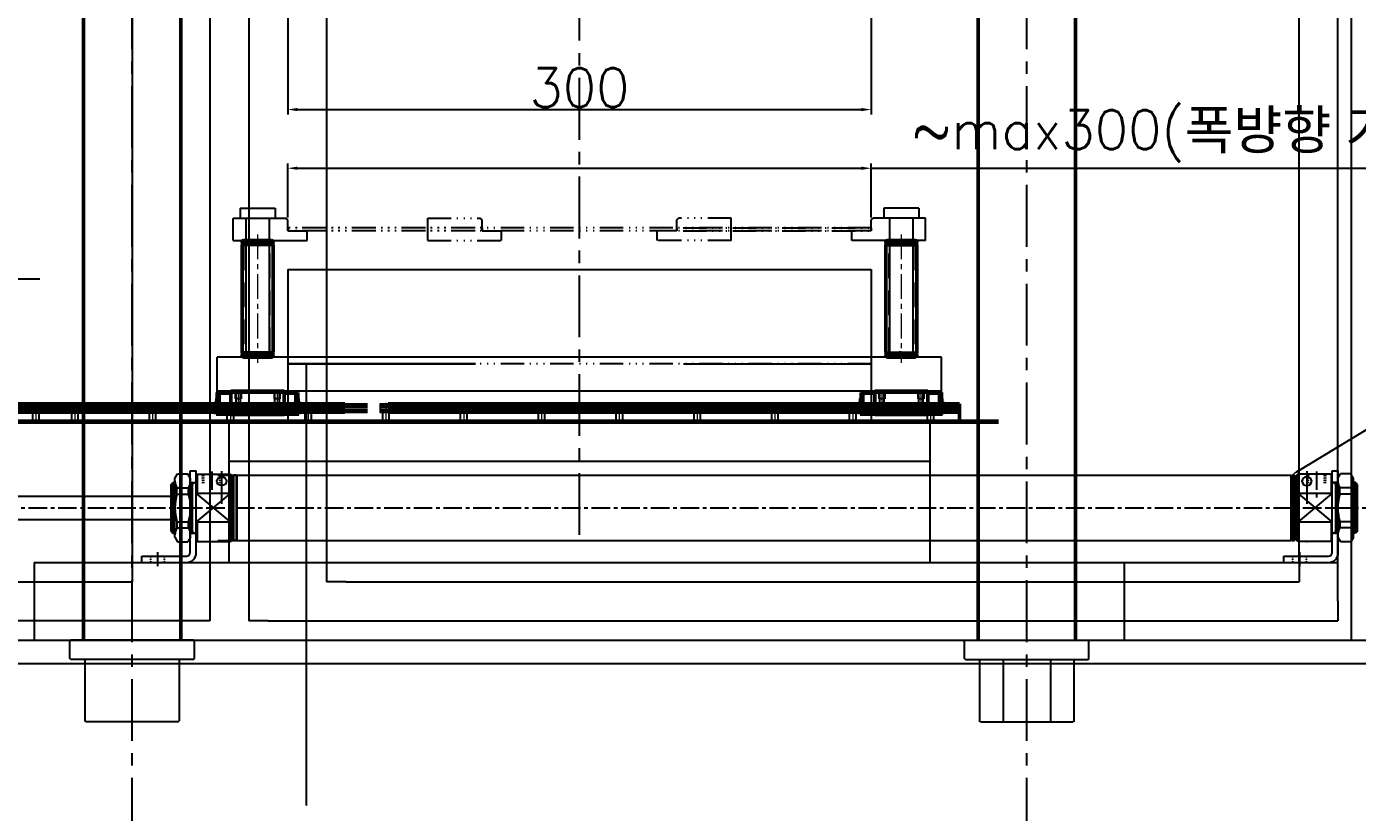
# Model space of a CAD drawing. Header units: millimetres. Extents: x 30636 to 38225, y -21023 to -5848.
# Drawn here: x 34709 to 35393, y -8887 to -8483 of the extents above; entities that cross this region are included whole.
import ezdxf
from ezdxf import colors
from ezdxf.entities.mleader import LeaderData, LeaderLine
from ezdxf.math import Vec2, Vec3

# ---------------------------------------------------------------- set-up
doc = ezdxf.new("R2010")
doc.units = ezdxf.units.MM
for name, pattern in [('ACAD_ISO14W100', [25.5, 12, -3, 0.5, -3, 0.5, -3, 0.5, -3]), ('CENTER', [50.8, 31.75, -6.35, 6.35, -6.35]), ('CENTERX2', [20.32, 12.7, -2.54, 2.54, -2.54]), ('DASHED', [19.05, 12.7, -6.35]), ('HIDDEN', [0.375, 0.25, -0.125])]:
    doc.linetypes.add(name, pattern=pattern)
for name, color, linetype in [('1', 1, 'CENTER'), ('2', 3, 'HIDDEN'), ('6', 1, 'Continuous')]:
    doc.layers.add(name, color=color, linetype=linetype)
for name, color, linetype, lineweight in [('AM_4', 3, 'Continuous', 25), ('attrib', 2, 'Continuous', 35), ('CENTER', 1, 'CENTERX2', 0), ('hidden', 3, 'DASHED', 25), ('thread', 3, 'Continuous', 25), ('vis', 1, 'Continuous', 50)]:
    doc.layers.add(name, color=color, linetype=linetype, lineweight=lineweight)
doc.styles.add('ADESK1', font='simplex.shx')
doc.styles.get("Standard").update_dxf_attribs({"font": 'arial.ttf', "oblique": 15, "height": 10})
doc.dimstyles.new('ISO-25', dxfattribs={"dimtxt": 10, "dimasz": 2.5, "dimexe": 1.25, "dimexo": 0.625, "dimtad": 1, "dimtxsty": 'Standard', "dimcen": 2.5, "dimclrd": 1, "dimclre": 1, "dimclrt": 1, "dimadec": 0, "dimazin": 0, "dimtfac": 1, "dimtmove": 0, "dimatfit": 3, "dimfxl": 1, "dimtfillclr": 1, "dimarcsym": 0})

# ---------------------------------------------------------------- blocks, each defined once
blk = doc.blocks.new('5_UTT16_60_LKC_0_in_UTT16_60_LKC_900')
at = {"layer": 'AM_4'}
for p, q in [((78.4, 79.86), (62.4, 79.86)), ((78.4, 24.94), (62.4, 24.94))]:
    blk.add_line(p, q, dxfattribs=at)
at = {"layer": 'CENTER'}
for p, q in [((63.25, 80.66), (63.25, 82.44)), ((70.4, 85.4), (70.4, 19.4)), ((77.55, 80.66), (77.55, 82.44)), ((62.36, 81.55), (64.14, 81.55)), ((70.8, 79.26), (70.43, 81.39)), ((76.66, 81.55), (78.44, 81.55)), ((62.36, 23.25), (64.14, 23.25)), ((63.25, 22.36), (63.25, 24.14)), ((70.8, 25.54), (70.43, 23.41)), ((76.66, 23.25), (78.44, 23.25)), ((77.55, 22.36), (77.55, 24.14))]:
    blk.add_line(p, q, dxfattribs=at)
at = {"layer": 'hidden'}
for p, q in [((77.4, 82.39), (67.89, 80.71)), ((67.89, 80.71), (63.25, 80.71)), ((77.55, 80.7), (63.25, 80.7)), ((64.1, 79.85), (64.1, 24.95)), ((76.7, 79.85), (64.1, 79.85)), ((68.02, 80.71), (67.96, 80.71)), ((68.08, 80.7), (68.02, 80.71)), ((76.7, 24.95), (76.7, 79.85)), ((77.61, 80.7), (77.65, 80.7)), ((63.16, 24.09), (77.64, 24.09)), ((77.55, 24.1), (63.25, 24.1)), ((76.7, 24.95), (64.1, 24.95)), ((77.64, 24.09), (77.65, 24.1))]:
    blk.add_line(p, q, dxfattribs=at)
for points in [[(67.91, 80.71), (67.91, 80.71), (67.95, 80.72), (68.04, 80.73), (68.23, 80.76), (68.57, 80.79), (68.9, 80.83), (69.53, 80.89), (70.16, 80.95), (70.72, 81.01), (71.29, 81.06), (71.85, 81.11), (72.41, 81.16), (72.91, 81.21), (73.39, 81.25), (73.87, 81.3), (74.31, 81.34), (74.72, 81.37), (75.1, 81.41), (75.45, 81.44), (75.76, 81.47), (75.98, 81.49), (76.17, 81.5), (76.33, 81.52), (76.47, 81.53), (76.57, 81.54), (76.63, 81.54), (76.67, 81.55), (76.68, 81.55), (76.69, 81.55), (76.7, 81.55), (76.7, 81.55)], [(77.61, 80.7), (77.6, 80.7), (77.54, 80.69), (77.43, 80.67), (77.35, 80.66), (77.27, 80.65), (77.16, 80.64), (77.05, 80.63), (76.92, 80.62), (76.77, 80.61), (76.63, 80.59), (76.47, 80.58), (76.29, 80.56), (76.11, 80.55), (75.92, 80.53), (75.71, 80.51), (75.49, 80.49), (75.26, 80.48), (74.8, 80.44), (74.31, 80.4), (74.05, 80.39), (73.78, 80.37), (73.51, 80.35), (73.22, 80.34), (72.66, 80.31), (72.37, 80.3), (72.08, 80.28), (71.78, 80.28), (71.48, 80.27), (71.17, 80.27), (70.86, 80.27), (70.56, 80.28), (70.27, 80.29), (69.98, 80.31), (69.68, 80.34), (69.47, 80.37), (69.26, 80.4), (69.06, 80.44), (68.86, 80.49), (68.71, 80.54), (68.56, 80.58), (68.43, 80.62), (68.3, 80.66), (68.12, 80.7), (68.08, 80.7)], [(77.64, 80.7), (77.64, 80.7), (77.63, 80.7), (77.61, 80.7)], [(67.91, 24.09), (67.91, 24.09), (67.95, 24.08), (68.04, 24.07), (68.23, 24.04), (68.57, 24.01), (68.9, 23.97), (69.53, 23.91), (70.16, 23.85), (70.72, 23.79), (71.29, 23.74), (71.85, 23.69), (72.41, 23.64), (72.91, 23.59), (73.39, 23.55), (73.87, 23.5), (74.31, 23.46), (74.72, 23.43), (75.1, 23.39), (75.45, 23.36), (75.76, 23.33), (75.98, 23.31), (76.17, 23.3), (76.33, 23.28), (76.47, 23.27), (76.57, 23.26), (76.63, 23.26), (76.67, 23.25), (76.68, 23.25), (76.69, 23.25), (76.7, 23.25), (76.7, 23.25)], [(77.64, 24.09), (77.64, 24.1), (77.63, 24.1), (77.61, 24.1)]]:
    blk.add_lwpolyline(points, dxfattribs=at)
for centre, start, end in [((63.25, 81.55), 270, 90), ((77.55, 81.55), 90, 270), ((63.25, 79.86), 90, 96.21765), ((63.25, 79.85), 0, 90), ((77.55, 79.85), 90, 180), ((63.25, 24.95), 270, 360), ((63.25, 23.25), 81.20259, 90), ((77.55, 24.95), 180, 270), ((77.55, 23.25), 90, 260), ((77.55, 23.25), 80, 83.78235)]:
    blk.add_arc(centre, 0.85, start, end, dxfattribs=at)
at = {"layer": 'vis'}
for p, q in [((77.55, 82.4), (63.25, 82.4)), ((62.4, 79.86), (62.4, 24.94)), ((63.16, 80.7), (77.64, 80.7)), ((77.65, 80.7), (77.7, 80.71)), ((78.4, 24.94), (78.4, 79.86)), ((67.96, 24.09), (63.25, 24.09)), ((63.25, 22.4), (77.55, 22.4)), ((67.91, 24.09), (77.4, 22.41)), ((77.7, 24.09), (77.61, 24.1))]:
    blk.add_line(p, q, dxfattribs=at)
blk.add_lwpolyline([(77.61, 24.1), (77.6, 24.1), (77.54, 24.11), (77.43, 24.13), (77.35, 24.14), (77.27, 24.15), (77.16, 24.16), (77.05, 24.17), (76.92, 24.18), (76.77, 24.19), (76.63, 24.21), (76.47, 24.22), (76.29, 24.24), (76.11, 24.25), (75.92, 24.27), (75.71, 24.29), (75.49, 24.31), (75.26, 24.32), (74.8, 24.36), (74.31, 24.4), (74.05, 24.41), (73.78, 24.43), (73.51, 24.45), (73.22, 24.46), (72.66, 24.49), (72.37, 24.5), (72.08, 24.52), (71.78, 24.52), (71.48, 24.53), (71.17, 24.53), (70.86, 24.53), (70.56, 24.52), (70.27, 24.51), (69.98, 24.49), (69.68, 24.46), (69.47, 24.43), (69.16, 24.38), (68.86, 24.31), (68.71, 24.26), (68.56, 24.22), (68.43, 24.18), (68.3, 24.14), (68.12, 24.1), (67.96, 24.09)], dxfattribs=at)
for centre, start, end in [((63.25, 81.55), 90, 263.78235), ((77.55, 81.55), 276.21765, 90), ((63.25, 79.86), 96.21765, 180), ((77.55, 79.86), 0, 83.78235), ((63.25, 24.94), 180, 270), ((63.25, 23.25), 96.21765, 81.20259), ((77.55, 23.25), 260, 80), ((77.55, 24.94), 276.65867, 360)]:
    blk.add_arc(centre, 0.85, start, end, dxfattribs=at)
at = {"layer": 'attrib'}
for tag, p, flags in [('TS', (83.44, 81.9), 8), ('CATALOG', (83.44, 82.9), 8), ('NB', (83.44, 85.4), 8), ('NN', (83.44, 84.9), 8), ('NT', (83.44, 84.4), 8), ('NBSYN', (83.44, 83.9), 8), ('LINA', (83.44, 83.4), 8), ('PN', (83.44, 82.4), 8), ('ALT', (83.44, 75.4), 8), ('SC', (83.44, 80.9), 8), ('STC', (83.44, 80.4), 8), ('SL', (83.44, 77.4), 8), ('COMPANY', (83.44, 74.9), 8), ('MAT', (83.44, 81.4), 8), ('D', (83.44, 79.9), 8), ('DTOL', (83.44, 79.4), 8), ('L', (83.44, 78.9), 8), ('LTOL', (83.44, 78.4), 8), ('DD', (83.44, 77.9), 8), ('F', (83.44, 76.9), 8), ('LO', (83.44, 76.4), 8), ('FA', (83.44, 75.9), 8), ('PSOL_0', (83.44, 74.4), 9), ('PSOL_1', (83.44, 73.9), 9), ('PSOL_2', (83.44, 73.4), 9), ('PSOL_3', (83.44, 72.9), 9), ('PSOL_4', (83.44, 72.4), 9), ('PSOL_5', (83.44, 71.9), 9), ('PSOL_6', (83.44, 71.4), 9), ('PSOL_7', (83.44, 70.9), 9)]:
    blk.add_attdef(tag, p, '', height=0.5, dxfattribs=dict(at, flags=flags))
blk = doc.blocks.new('7_SSEBZ16_b_0_in_SSEBZ16G_630_900')
at = {"layer": 'AM_4'}
for p, q in [((1334.3, 891.13), (1333.8, 891.13)), ((1334.3, 890.76), (1333.8, 890.76)), ((1334.3, 889.64), (1333.8, 889.64)), ((1375.7, 891.13), (1376.2, 891.13)), ((1375.7, 890.76), (1376.2, 890.76)), ((1375.7, 889.64), (1376.2, 889.64)), ((1334.3, 889.35), (1333.8, 889.35)), ((1334.3, 888.65), (1333.8, 888.65)), ((1334.3, 888.36), (1333.8, 888.36)), ((1334.3, 887.24), (1333.8, 887.24)), ((1375.7, 889.35), (1376.2, 889.35)), ((1375.7, 888.65), (1376.2, 888.65)), ((1375.7, 888.36), (1376.2, 888.36)), ((1375.7, 887.24), (1376.2, 887.24))]:
    blk.add_line(p, q, dxfattribs=at)
at = {"layer": 'CENTER'}
for p, q in [((1345, 898.39), (1345, 889.9)), ((1365, 898.39), (1365, 889.9)), ((1334.07, 892.8), (1334.73, 892.8)), ((1375.27, 892.8), (1375.93, 892.8))]:
    blk.add_line(p, q, dxfattribs=at)
at = {"layer": 'hidden'}
for p, q in [((1341.3, 897.55), (1368.7, 897.55)), ((1343.5, 898), (1343.77, 897.73)), ((1343.77, 897.73), (1343.77, 891)), ((1346.23, 897.73), (1343.77, 897.73)), ((1346.23, 897.73), (1346.5, 898)), ((1346.23, 891), (1346.23, 897.73)), ((1363.5, 898), (1363.77, 897.73)), ((1363.77, 897.73), (1363.77, 891)), ((1366.23, 897.73), (1363.77, 897.73)), ((1366.23, 897.73), (1366.5, 898)), ((1366.23, 891), (1366.23, 897.73)), ((1333.8, 891.5), (1341.25, 891.5)), ((1333.8, 891.2), (1341.25, 891.2)), ((1333.8, 890.72), (1341.25, 890.72)), ((1333.8, 890.4), (1341.25, 890.4)), ((1333.8, 889.6), (1341.25, 889.6)), ((1334.3, 892.73), (1334.1, 892.73)), ((1334.3, 891.3), (1334.3, 894.3)), ((1341.25, 891.55), (1341.3, 891.55)), ((1341.25, 891.55), (1341.25, 886.1)), ((1341.25, 891.25), (1341.3, 891.25)), ((1341.25, 890.67), (1341.3, 890.67)), ((1341.25, 890.38), (1341.3, 890.38)), ((1341.25, 889.55), (1341.3, 889.55)), ((1341.3, 891.5), (1368.7, 891.5)), ((1341.3, 891.2), (1368.7, 891.2)), ((1341.3, 890.72), (1368.7, 890.72)), ((1341.3, 890.4), (1368.7, 890.4)), ((1341.3, 889.6), (1368.7, 889.6)), ((1346.23, 891), (1343.77, 891)), ((1343.77, 891), (1345, 890.29)), ((1345, 890.29), (1346.23, 891)), ((1363.77, 891), (1365, 890.29)), ((1366.23, 891), (1363.77, 891)), ((1365, 890.29), (1366.23, 891)), ((1368.75, 891.55), (1368.7, 891.55)), ((1368.75, 891.25), (1368.7, 891.25)), ((1368.75, 890.67), (1368.7, 890.67)), ((1368.75, 890.38), (1368.7, 890.38)), ((1368.75, 889.55), (1368.7, 889.55)), ((1368.75, 891.55), (1368.75, 886.1)), ((1368.75, 891.5), (1376.2, 891.5)), ((1368.75, 891.2), (1376.2, 891.2)), ((1368.75, 890.72), (1376.2, 890.72)), ((1368.75, 890.4), (1376.2, 890.4)), ((1368.75, 889.6), (1376.2, 889.6)), ((1375.7, 894.3), (1375.7, 891.3)), ((1375.7, 892.73), (1375.9, 892.73)), ((1333.8, 888.4), (1341.25, 888.4)), ((1333.8, 887.6), (1341.25, 887.6)), ((1333.8, 887.28), (1341.25, 887.28)), ((1341.25, 888.45), (1341.3, 888.45)), ((1341.25, 887.62), (1341.3, 887.62)), ((1341.25, 887.33), (1341.3, 887.33)), ((1341.3, 888.4), (1368.7, 888.4)), ((1341.3, 887.6), (1368.7, 887.6)), ((1341.3, 887.28), (1368.7, 887.28)), ((1341.3, 886.1), (1368.7, 886.1)), ((1368.75, 888.45), (1368.7, 888.45)), ((1368.75, 887.62), (1368.7, 887.62)), ((1368.75, 887.33), (1368.7, 887.33)), ((1368.75, 888.4), (1376.2, 888.4)), ((1368.75, 887.6), (1376.2, 887.6)), ((1368.75, 887.28), (1376.2, 887.28))]:
    blk.add_line(p, q, dxfattribs=at)
at = {"layer": 'thread'}
for p, q in [((1343.5, 898), (1343.5, 894)), ((1346.5, 898), (1346.5, 894)), ((1363.5, 898), (1363.5, 894)), ((1366.5, 898), (1366.5, 894)), ((1346.5, 894), (1343.5, 894)), ((1366.5, 894), (1363.5, 894))]:
    blk.add_line(p, q, dxfattribs=at)
at = {"layer": 'vis'}
for p, q in [((1334.3, 897.4), (1334.3, 894.3)), ((1335.3, 897.4), (1334.3, 897.4)), ((1335.3, 896.9), (1334.3, 896.9)), ((1335.3, 886.1), (1335.3, 897.5)), ((1374.7, 897.5), (1335.3, 897.5)), ((1335.3, 897), (1341.3, 897)), ((1341.3, 898), (1368.7, 898)), ((1341.3, 886), (1341.3, 898)), ((1368.7, 886), (1368.7, 898)), ((1374.7, 897), (1368.7, 897)), ((1374.7, 897.5), (1374.7, 886.1)), ((1374.7, 897.4), (1375.7, 897.4)), ((1374.7, 896.9), (1375.7, 896.9)), ((1375.7, 894.3), (1375.7, 897.4)), ((1334.1, 892.73), (1333.8, 892.73)), ((1333.8, 886.1), (1333.8, 892.73)), ((1334.7, 894.3), (1334.1, 894.3)), ((1334.1, 894.3), (1334.1, 891.3)), ((1334.1, 891.3), (1334.7, 891.3)), ((1335.3, 894.6), (1334.3, 894.6)), ((1334.3, 891.3), (1334.3, 886.1)), ((1335.3, 891), (1334.3, 891)), ((1334.7, 891), (1334.7, 894.6)), ((1374.7, 894.6), (1375.7, 894.6)), ((1374.7, 891), (1375.7, 891)), ((1375.3, 891), (1375.3, 894.6)), ((1375.9, 894.3), (1375.3, 894.3)), ((1375.3, 891.3), (1375.9, 891.3)), ((1375.7, 886.1), (1375.7, 891.3)), ((1375.9, 894.3), (1375.9, 891.3)), ((1375.9, 892.73), (1376.2, 892.73)), ((1376.2, 886.1), (1376.2, 892.73)), ((1333.8, 886.1), (1341.3, 886.1)), ((1341.3, 886.6), (1334.3, 886.6)), ((1341.3, 886.5), (1368.7, 886.5)), ((1341.3, 886), (1368.7, 886)), ((1368.7, 886.6), (1375.7, 886.6)), ((1376.2, 886.1), (1368.7, 886.1))]:
    blk.add_line(p, q, dxfattribs=at)
at = {"layer": 'attrib'}
for tag, p, flags in [('CATALOG', (1381.2, 895.89), 8), ('NB', (1381.2, 898.39), 8), ('NN', (1381.2, 897.89), 8), ('NT', (1381.2, 897.39), 8), ('NBSYN', (1381.2, 896.89), 8), ('LINA', (1381.2, 896.39), 8), ('W', (1381.2, 893.39), 8), ('SLL', (1381.2, 891.39), 8), ('S', (1381.2, 890.89), 8), ('C', (1381.2, 891.89), 8), ('PN', (1381.2, 895.39), 8), ('H', (1381.2, 894.89), 8), ('MAT', (1381.2, 894.39), 8), ('MX', (1381.2, 893.89), 8), ('L1', (1381.2, 892.89), 8), ('B', (1381.2, 892.39), 8), ('LL', (1381.2, 890.39), 8), ('L2', (1381.2, 889.89), 8), ('K', (1381.2, 889.39), 8), ('W1', (1381.2, 888.39), 8), ('W2', (1381.2, 887.89), 8), ('VA1', (1381.2, 884.39), 8), ('WA1', (1381.2, 883.39), 8), ('WA2', (1381.2, 882.89), 8), ('CBB', (1381.2, 888.89), 8), ('CAA', (1381.2, 886.89), 8), ('G', (1381.2, 885.89), 8), ('CA1', (1381.2, 885.39), 8), ('CA2', (1381.2, 884.89), 8), ('H1', (1381.2, 887.39), 8), ('F', (1381.2, 886.39), 8), ('HA1', (1381.2, 883.89), 8), ('RA1', (1381.2, 882.39), 8), ('HA2', (1381.2, 881.89), 8), ('POIA1', (1381.2, 881.39), 8), ('BHA1', (1381.2, 880.89), 8), ('BHA2', (1381.2, 880.39), 8), ('BHA3', (1381.2, 879.89), 8), ('BHA5', (1381.2, 879.39), 8), ('BHA6', (1381.2, 878.89), 8), ('BHA7', (1381.2, 878.39), 8), ('BHA8', (1381.2, 877.89), 8), ('BVA1', (1381.2, 877.39), 8), ('BVA3', (1381.2, 876.89), 8), ('BVA4', (1381.2, 876.39), 8), ('BVA5', (1381.2, 875.89), 8), ('BVA6', (1381.2, 875.39), 8), ('BCA1', (1381.2, 874.89), 8), ('BCA2H', (1381.2, 874.39), 8), ('BCA2V', (1381.2, 873.89), 8), ('BRA1', (1381.2, 873.39), 8), ('BRA2', (1381.2, 872.89), 8), ('BDA1', (1381.2, 872.39), 8), ('BHB1', (1381.2, 871.89), 8), ('BHB2', (1381.2, 871.39), 8), ('BVB1', (1381.2, 870.89), 8), ('BVB2', (1381.2, 870.39), 8), ('BRB1', (1381.2, 869.89), 8), ('BRB2', (1381.2, 869.39), 8), ('BRB3', (1381.2, 868.89), 8), ('COMPANY', (1381.2, 865.39), 8), ('BHC1', (1381.2, 868.39), 8), ('BHC2', (1381.2, 867.89), 8), ('BHC3', (1381.2, 867.39), 8), ('BHC4', (1381.2, 866.89), 8), ('BHC5', (1381.2, 866.39), 8), ('MD', (1381.2, 865.89), 8), ('PSOL_0', (1381.2, 864.89), 9), ('PSOL_1', (1381.2, 864.39), 9), ('PSOL_2', (1381.2, 863.89), 9), ('PSOL_3', (1381.2, 863.39), 9), ('PSOL_4', (1381.2, 862.89), 9)]:
    blk.add_attdef(tag, p, '', height=0.5, dxfattribs=dict(at, flags=flags))
blk = doc.blocks.new('*D1141')
at = {"color": 1, "lineweight": -2, "transparency": 16777216}
for p, q in [((34843.25, -8475.73), (34843.25, -8527.72)), ((35143.25, -8475.73), (35143.25, -8527.72)), ((34848.25, -8525.22), (35138.25, -8525.22))]:
    blk.add_line(p, q, dxfattribs=at)
at = {"color": 1, "transparency": 16777216}
for points in [[(34848.25, -8524.39), (34848.25, -8526.06), (34843.25, -8525.22)], [(35138.25, -8524.39), (35138.25, -8526.06), (35143.25, -8525.22)]]:
    blk.add_solid(points, dxfattribs=at)
at = {"layer": 'Defpoints', "color": 0, "transparency": 16777216}
for p in [(34843.25, -8474.48), (35143.25, -8474.48), (35143.25, -8525.22)]:
    blk.add_point(p, dxfattribs=at)
at = {"color": 1, "transparency": 16777216, "insert": (34993.25, -8513.97), "char_height": 20, "attachment_point": 5, "style": 'ADESK1'}
blk.add_mtext('300', dxfattribs=at)
blk = doc.blocks.new('*D1142')
at = {"color": 1, "lineweight": -2, "transparency": 16777216}
for p, q in [((34843.25, -8580.73), (34843.25, -8552.88)), ((35143.25, -8580.73), (35143.25, -8552.88)), ((34848.25, -8555.38), (35138.25, -8555.38)), ((35143.25, -8555.38), (35461.65, -8555.38))]:
    blk.add_line(p, q, dxfattribs=at)
at = {"color": 1, "transparency": 16777216}
for points in [[(34848.25, -8554.55), (34848.25, -8556.22), (34843.25, -8555.38)], [(35138.25, -8554.55), (35138.25, -8556.22), (35143.25, -8555.38)]]:
    blk.add_solid(points, dxfattribs=at)
at = {"layer": 'Defpoints', "color": 0, "transparency": 16777216}
for p in [(35143.25, -8555.38), (34843.25, -8581.98), (35143.25, -8581.98)]:
    blk.add_point(p, dxfattribs=at)
at = {"color": 1, "transparency": 16777216, "insert": (35304.95, -8538.9), "char_height": 20, "attachment_point": 5, "style": 'ADESK1'}
blk.add_mtext('~max300({\\fGulim|b0|i0|c129|p50;폭뱡향 가변)}', dxfattribs=at)

msp = doc.modelspace()

# ---------------------------------------------------------------- linework, layer by layer
at = {"color": 1, "linetype": 'CENTER'}
for p, q in [((34993.24794, -8743.79799), (34993.24794, -7778.98138)), ((34993.24794, -8743.79799), (34993.24794, -7778.98138)), ((34763.24794, -9357.72667), (34763.24794, -8077.41833)), ((35223.24794, -9357.72667), (35223.24794, -8077.41833)), ((34993.24794, -8591.58127), (34993.24794, -8503.58125)), ((34715.73173, -8612.38139), (34272.8215, -8612.38139))]:
    msp.add_line(p, q, dxfattribs=at)
at = {"color": 4}
for p, q in [((34803.24794, -8213.98138), (34803.24794, -8787.98136)), ((34823.24794, -8213.98138), (34823.24794, -8787.98136)), ((35383.24794, -8777.98136), (35383.24794, -8329.88087)), ((34815.24794, -8580.98138), (34842.24794, -8580.98138)), ((34815.24794, -8592.48138), (34815.24794, -8580.98138)), ((34823.24794, -8580.98138), (34842.24794, -8580.98138)), ((34843.24794, -8581.98138), (34842.24794, -8580.98138)), ((34843.24794, -8581.98138), (34842.24794, -8580.98138)), ((34843.24794, -8587.48138), (34843.24794, -8581.98138)), ((35143.24794, -8581.98138), (35144.24794, -8580.98138)), ((35143.24794, -8587.48138), (35143.24794, -8581.98138)), ((35171.24794, -8580.98138), (35144.24794, -8580.98138)), ((35171.24794, -8592.48138), (35171.24794, -8580.98138)), ((34815.24794, -8592.48138), (34853.24794, -8592.48138)), ((34843.24794, -8587.48138), (34853.24794, -8587.48138)), ((34853.24794, -8592.48138), (34853.24794, -8587.48138)), ((35133.24794, -8592.48138), (35133.24794, -8587.48138)), ((35143.24794, -8587.48138), (35133.24794, -8587.48138)), ((35171.24794, -8592.48138), (35133.24794, -8592.48138)), ((35383.24794, -8777.98136), (35383.24794, -8787.98136)), ((34803.24794, -8787.98136), (34243.24794, -8787.98136)), ((34833.24794, -8787.98136), (34823.24794, -8787.98136)), ((34833.24794, -8787.98136), (35383.24794, -8787.98136)), ((34731.24794, -8798.48136), (34731.74794, -8797.98136)), ((34794.74794, -8797.98136), (34731.74794, -8797.98136)), ((34794.74794, -8797.98136), (34795.24794, -8798.48136)), ((35191.74794, -8797.98136), (35191.24794, -8798.48136)), ((35191.74794, -8797.98136), (35254.74794, -8797.98136)), ((35255.24794, -8798.48136), (35254.74794, -8797.98136)), ((34731.74794, -8807.98136), (34731.24794, -8807.48136)), ((34794.74794, -8807.98136), (34731.74794, -8807.98136)), ((34738.99923, -8807.98136), (34738.99923, -8839.48136)), ((34787.49665, -8807.98136), (34787.49665, -8839.48136)), ((34794.74794, -8807.98136), (34795.24794, -8807.48136)), ((35191.74794, -8807.98136), (35191.24794, -8807.48136)), ((35191.74794, -8807.98136), (35254.74794, -8807.98136)), ((35198.99923, -8807.98136), (35198.99923, -8839.98136)), ((35247.49665, -8807.98136), (35247.49665, -8839.98136)), ((35254.74794, -8807.98136), (35255.24794, -8807.48136)), ((34739.49923, -8839.98136), (34738.99923, -8839.48136)), ((34786.99665, -8839.98136), (34739.49923, -8839.98136)), ((34786.99665, -8839.98136), (34787.49665, -8839.48136)), ((35199.49923, -8839.98136), (35198.99923, -8839.48136)), ((35199.49923, -8839.98136), (35246.99665, -8839.98136)), ((35246.99665, -8839.98136), (35247.49665, -8839.48136))]:
    msp.add_line(p, q, dxfattribs=at)
at = {"color": 5}
for p, q in [((34763.24794, -8233.98138), (34763.24794, -8767.98136)), ((34863.24794, -8233.98138), (34863.24794, -8767.98136)), ((35390.24794, -8797.98136), (35390.24794, -8326.98138)), ((35363.24794, -8757.98136), (35363.24794, -8338.16515)), ((35363.24794, -8757.98136), (35363.24794, -8767.98136)), ((34263.24794, -8767.98136), (34753.24794, -8767.98136)), ((34753.24794, -8767.98136), (34763.24794, -8767.98136)), ((34873.24794, -8767.98136), (34863.24794, -8767.98136)), ((34873.24794, -8767.98136), (35363.24794, -8767.98136))]:
    msp.add_line(p, q, dxfattribs=at)
at = {"color": 3}
for p, q in [((34818.74794, -8575.98138), (34836.74794, -8575.98138)), ((34818.74794, -8575.98138), (34818.74794, -8580.98138)), ((34836.74794, -8575.98138), (34836.74794, -8580.98138)), ((35167.74794, -8575.98138), (35149.74794, -8575.98138)), ((35149.74794, -8575.98138), (35149.74794, -8580.98138)), ((35167.74794, -8575.98138), (35167.74794, -8580.98138)), ((34821.74794, -8580.98138), (34821.74794, -8652.48138)), ((34833.74794, -8580.98138), (34833.74794, -8652.48138)), ((35152.74794, -8580.98138), (35152.74794, -8652.48138)), ((35164.74794, -8580.98138), (35164.74794, -8652.48138)), ((34712.95126, -8757.98136), (34712.95126, -8797.98136)), ((34712.95126, -8757.98136), (35273.54462, -8757.98136)), ((35273.54462, -8797.98136), (35273.54462, -8757.98136)), ((34712.95126, -8797.98136), (35273.54462, -8797.98136))]:
    msp.add_line(p, q, dxfattribs=at)
at = {"color": 6}
for p, q in [((34843.24794, -8585.98138), (34843.24794, -8587.48138)), ((34843.24794, -8585.98138), (34843.24794, -8587.48138)), ((34843.24794, -8585.98138), (34843.24794, -8587.48138)), ((35143.24794, -8585.98138), (35143.24794, -8587.48138)), ((35143.24794, -8585.98138), (35143.24794, -8587.48138)), ((35143.24794, -8585.98138), (35143.24794, -8587.48138)), ((35143.24794, -8585.98138), (35143.24794, -8587.48138)), ((34843.24794, -8655.98138), (34939.74794, -8655.98138)), ((35046.74794, -8655.98138), (35143.24794, -8655.98138)), ((34783.24794, -8717.98136), (34784.24794, -8716.98136)), ((34784.24794, -8716.98136), (34785.28723, -8716.98136)), ((34785.28723, -8714.85161), (34786.65569, -8712.48136)), ((34785.28723, -8745.1111), (34785.28723, -8714.85161)), ((34786.65569, -8712.48136), (34791.91876, -8712.48136)), ((34793.28723, -8714.85161), (34791.91876, -8712.48136)), ((34793.04794, -8710.98136), (34796.24794, -8710.98136)), ((34793.04794, -8752.98136), (34793.04794, -8710.98136)), ((34793.28723, -8745.1111), (34793.28723, -8714.85161)), ((34793.28723, -8716.98136), (34796.24794, -8716.98136)), ((34796.24794, -8752.98136), (34796.24794, -8710.98136)), ((34796.24794, -8713.23136), (34796.74794, -8712.73136)), ((34796.24794, -8746.73136), (34796.24794, -8713.23136)), ((34796.74794, -8712.73136), (34813.74794, -8712.73136)), ((34796.74794, -8712.73136), (34796.74794, -8722.63289)), ((34807.25799, -8713.18136), (35359.23789, -8713.18136)), ((34813.74794, -8712.73136), (34813.74794, -8747.23136)), ((34813.74794, -8712.88136), (34814.24794, -8712.88136)), ((34814.24794, -8747.08136), (34814.24794, -8712.88136)), ((34814.24794, -8712.88136), (34814.43065, -8714.18136)), ((34814.43065, -8745.78136), (34814.43065, -8714.18136)), ((34814.43065, -8714.18136), (34814.63065, -8714.18136)), ((34814.63065, -8714.18136), (34815.63065, -8713.18136)), ((34814.63065, -8745.78136), (34814.63065, -8714.18136)), ((34815.63065, -8746.78136), (34815.63065, -8713.18136)), ((34816.75799, -8713.18136), (34815.63065, -8713.18136)), ((34816.75799, -8713.18136), (34816.75799, -8746.78136)), ((34817.25799, -8713.18136), (34816.75799, -8713.68136)), ((34817.25799, -8746.78136), (34817.25799, -8713.18136)), ((35359.23789, -8746.78136), (35359.23789, -8713.18136)), ((35359.23789, -8713.18136), (35359.73789, -8713.68136)), ((35359.73789, -8713.18136), (35359.73789, -8746.78136)), ((35359.73789, -8713.18136), (35360.86524, -8713.18136)), ((35360.86524, -8746.78136), (35360.86524, -8713.18136)), ((35361.86524, -8714.18136), (35360.86524, -8713.18136)), ((35361.86524, -8745.78136), (35361.86524, -8714.18136)), ((35362.06524, -8714.18136), (35361.86524, -8714.18136)), ((35362.24794, -8712.88136), (35362.06524, -8714.18136)), ((35362.06524, -8745.78136), (35362.06524, -8714.18136)), ((35362.24794, -8747.08136), (35362.24794, -8712.88136)), ((35362.74794, -8712.88136), (35362.24794, -8712.88136)), ((35362.74794, -8712.73136), (35362.74794, -8747.23136)), ((35379.74794, -8712.73136), (35362.74794, -8712.73136)), ((35379.74794, -8712.73136), (35380.24794, -8713.23136)), ((35379.74794, -8712.73136), (35379.74794, -8722.63289)), ((35380.24794, -8710.98136), (35383.44794, -8710.98136)), ((35380.24794, -8752.98136), (35380.24794, -8710.98136)), ((35380.24794, -8746.73136), (35380.24794, -8713.23136)), ((35383.20866, -8716.98136), (35380.24794, -8716.98136)), ((35383.20866, -8714.85161), (35384.57712, -8712.48136)), ((35383.20866, -8745.1111), (35383.20866, -8714.85161)), ((35383.44794, -8752.98136), (35383.44794, -8710.98136)), ((35389.84019, -8712.48136), (35384.57712, -8712.48136)), ((35391.20866, -8714.85161), (35389.84019, -8712.48136)), ((35391.20866, -8745.1111), (35391.20866, -8714.85161)), ((35392.24794, -8716.98136), (35391.20866, -8716.98136)), ((35393.24794, -8717.98136), (35392.24794, -8716.98136)), ((34294.97999, -8723.98136), (34783.24794, -8723.98136)), ((34783.24794, -8741.98136), (34783.24794, -8717.98136)), ((34786.28723, -8722.89263), (34786.28723, -8719.66931)), ((34786.28723, -8719.66931), (34792.28723, -8719.66931)), ((34786.28723, -8722.89263), (34792.28723, -8722.89263)), ((34792.28723, -8722.89263), (34792.28723, -8719.66931)), ((34792.28723, -8722.89263), (34792.28723, -8719.66931)), ((34813.74794, -8722.63289), (34796.24794, -8722.63289)), ((35380.24794, -8722.63289), (35362.74794, -8722.63289)), ((35384.20866, -8722.89263), (35384.20866, -8719.66931)), ((35384.20866, -8722.89263), (35384.20866, -8719.66931)), ((35390.20866, -8719.66931), (35384.20866, -8719.66931)), ((35390.20866, -8722.89263), (35384.20866, -8722.89263)), ((35390.20866, -8722.89263), (35390.20866, -8719.66931)), ((35393.24794, -8741.98136), (35393.24794, -8717.98136)), ((34294.97999, -8735.98136), (34783.24794, -8735.98136)), ((34786.28723, -8737.07008), (34786.28723, -8740.2934)), ((34786.28723, -8737.07008), (34792.28723, -8737.07008)), ((34792.28723, -8737.07008), (34792.28723, -8740.2934)), ((34792.28723, -8740.2934), (34792.28723, -8737.07008)), ((34813.74794, -8737.32983), (34796.24794, -8737.32983)), ((34796.74794, -8737.32983), (34796.74794, -8747.23136)), ((35380.24794, -8737.32983), (35362.74794, -8737.32983)), ((35379.74794, -8737.32983), (35379.74794, -8747.23136)), ((35384.20866, -8737.07008), (35384.20866, -8740.2934)), ((35384.20866, -8740.2934), (35384.20866, -8737.07008)), ((35390.20866, -8737.07008), (35384.20866, -8737.07008)), ((35390.20866, -8737.07008), (35390.20866, -8740.2934)), ((34783.24794, -8741.98136), (34784.24794, -8742.98136)), ((34784.24794, -8742.98136), (34785.28723, -8742.98136)), ((34786.28723, -8740.2934), (34792.28723, -8740.2934)), ((34793.28723, -8742.98136), (34796.24794, -8742.98136)), ((35383.20866, -8742.98136), (35380.24794, -8742.98136)), ((35390.20866, -8740.2934), (35384.20866, -8740.2934)), ((35392.24794, -8742.98136), (35391.20866, -8742.98136)), ((35393.24794, -8741.98136), (35392.24794, -8742.98136)), ((34785.28723, -8745.1111), (34786.65569, -8747.48136)), ((34786.65569, -8747.48136), (34791.91876, -8747.48136)), ((34793.28723, -8745.1111), (34791.91876, -8747.48136)), ((34796.24794, -8746.73136), (34796.74794, -8747.23136)), ((34796.74794, -8747.23136), (34813.74794, -8747.23136)), ((34807.25799, -8746.78136), (35359.23789, -8746.78136)), ((34813.74794, -8747.08136), (34814.24794, -8747.08136)), ((34814.24794, -8747.08136), (34814.43065, -8745.78136)), ((34814.43065, -8745.78136), (34814.63065, -8745.78136)), ((34814.63065, -8745.78136), (34815.63065, -8746.78136)), ((34816.75799, -8746.78136), (34815.63065, -8746.78136)), ((34817.25799, -8746.78136), (34816.75799, -8746.28136)), ((35359.23789, -8746.78136), (35359.73789, -8746.28136)), ((35359.73789, -8746.78136), (35360.86524, -8746.78136)), ((35361.86524, -8745.78136), (35360.86524, -8746.78136)), ((35362.06524, -8745.78136), (35361.86524, -8745.78136)), ((35362.24794, -8747.08136), (35362.06524, -8745.78136)), ((35362.74794, -8747.08136), (35362.24794, -8747.08136)), ((35379.74794, -8747.23136), (35362.74794, -8747.23136)), ((35380.24794, -8746.73136), (35379.74794, -8747.23136)), ((35383.20866, -8745.1111), (35384.57712, -8747.48136)), ((35389.84019, -8747.48136), (35384.57712, -8747.48136)), ((35391.20866, -8745.1111), (35389.84019, -8747.48136)), ((34768.24794, -8757.98136), (34768.24794, -8754.78136)), ((34768.24794, -8754.78136), (34791.24794, -8754.78136)), ((34768.24794, -8757.98136), (34791.24794, -8757.98136)), ((35355.44794, -8757.98136), (35355.44794, -8754.78136)), ((35355.44794, -8754.78136), (35378.44794, -8754.78136)), ((35355.44794, -8757.98136), (35378.44794, -8757.98136))]:
    msp.add_line(p, q, dxfattribs=at)
at = {"color": 6, "linetype": 'ACAD_ISO14W100'}
for p, q in [((34939.5502, -8585.98138), (34843.24794, -8585.98138)), ((34843.24794, -8585.98138), (34843.24794, -8587.48138)), ((35143.24794, -8585.98138), (34843.24794, -8585.98138)), ((34843.24794, -8585.98138), (34843.24794, -8587.48138)), ((34843.24794, -8585.98138), (34843.24794, -8587.48138)), ((35046.5502, -8585.98138), (35143.24794, -8585.98138)), ((35143.24794, -8585.98138), (35143.24794, -8587.48138)), ((35143.24794, -8585.98138), (35143.24794, -8587.48138)), ((35143.24794, -8585.98138), (35143.24794, -8587.48138)), ((35143.24794, -8585.98138), (35143.24794, -8587.48138)), ((34939.5502, -8587.48138), (34843.24794, -8587.48138)), ((35143.24794, -8587.48138), (34843.24794, -8587.48138)), ((35046.5502, -8587.48138), (35143.24794, -8587.48138))]:
    msp.add_line(p, q, dxfattribs=at)
at = {"color": 4, "linetype": 'ACAD_ISO14W100'}
for p, q in [((34915.24794, -8580.98138), (34942.24794, -8580.98138)), ((34915.24794, -8592.48138), (34915.24794, -8580.98138)), ((34943.24794, -8581.98138), (34942.24794, -8580.98138)), ((34943.24794, -8587.48138), (34943.24794, -8581.98138)), ((34943.24794, -8585.98138), (34943.24794, -8587.48138)), ((34943.24794, -8585.98138), (34943.24794, -8587.48138)), ((34943.24794, -8585.98138), (34943.24794, -8587.48138)), ((34943.24794, -8585.98138), (34943.24794, -8587.48138)), ((34943.24794, -8585.98138), (34943.24794, -8587.48138)), ((34943.24794, -8585.98138), (34943.24794, -8587.48138)), ((34943.24794, -8585.98138), (34943.24794, -8587.48138)), ((34943.24794, -8585.98138), (34943.24794, -8587.48138)), ((35043.24794, -8581.98138), (35044.24794, -8580.98138)), ((35043.24794, -8587.48138), (35043.24794, -8581.98138)), ((35043.24794, -8585.98138), (35043.24794, -8587.48138)), ((35043.24794, -8585.98138), (35043.24794, -8587.48138)), ((35043.24794, -8585.98138), (35043.24794, -8587.48138)), ((35043.24794, -8585.98138), (35043.24794, -8587.48138)), ((35043.24794, -8585.98138), (35043.24794, -8587.48138)), ((35043.24794, -8585.98138), (35043.24794, -8587.48138)), ((35043.24794, -8585.98138), (35043.24794, -8587.48138)), ((35043.24794, -8585.98138), (35043.24794, -8587.48138)), ((35071.24794, -8580.98138), (35044.24794, -8580.98138)), ((35071.24794, -8592.48138), (35071.24794, -8580.98138)), ((34915.24794, -8592.48138), (34953.24794, -8592.48138)), ((34943.24794, -8587.48138), (34953.24794, -8587.48138)), ((34953.24794, -8592.48138), (34953.24794, -8587.48138)), ((35033.24794, -8592.48138), (35033.24794, -8587.48138)), ((35043.24794, -8587.48138), (35033.24794, -8587.48138)), ((35071.24794, -8592.48138), (35033.24794, -8592.48138))]:
    msp.add_line(p, q, dxfattribs=at)
at = {"color": 2}
for p, q in [((34843.24794, -8607.48138), (35143.24794, -8607.48138)), ((34843.24794, -8607.48138), (34843.24794, -8685.98138)), ((35143.24794, -8607.48138), (35143.24794, -8685.98138)), ((34939.74794, -8655.98138), (34843.24794, -8655.98138)), ((35046.74794, -8655.98138), (35143.24794, -8655.98138)), ((34813.0502, -8685.98138), (34813.0502, -8705.98138)), ((34813.0502, -8685.98138), (35173.44569, -8685.98138)), ((34943.24794, -8685.98138), (34843.24794, -8685.98138)), ((35043.24794, -8685.98138), (35143.24794, -8685.98138)), ((35173.44569, -8685.98138), (35173.44569, -8705.98138)), ((34813.0502, -8705.98138), (35173.44569, -8705.98138))]:
    msp.add_line(p, q, dxfattribs=at)
for p, q in [((35179.44794, -8652.48138), (34807.04794, -8652.48138)), ((34807.04794, -8670.58138), (34807.04794, -8652.48138)), ((34852.74794, -8655.48138), (34852.74794, -8883.02705)), ((35179.44794, -8670.58138), (35179.44794, -8652.48138)), ((35179.44794, -8669.98138), (34807.04794, -8669.98138)), ((34813.0502, -8705.98138), (34813.0502, -8757.98136)), ((35173.44569, -8705.98138), (35173.44569, -8757.98136)), ((35273.54462, -8757.98136), (35383.44794, -8757.98136)), ((34213.24794, -8797.98136), (35413.24794, -8797.98136)), ((34213.24794, -8809.98136), (35413.24794, -8809.98136))]:
    msp.add_line(p, q)
at = {"color": 2, "linetype": 'ACAD_ISO14W100'}
for p, q in [((35143.24794, -8655.98138), (34843.24794, -8655.98138)), ((35143.24794, -8685.98138), (34843.24794, -8685.98138))]:
    msp.add_line(p, q, dxfattribs=at)
at = {"color": 4, "linetype": 'CENTER'}
for p, q in [((34731.24794, -8807.48136), (34731.24794, -8798.48136)), ((34795.24794, -8807.48136), (34795.24794, -8798.48136)), ((35191.24794, -8807.48136), (35191.24794, -8798.48136)), ((35255.24794, -8807.48136), (35255.24794, -8798.48136))]:
    msp.add_line(p, q, dxfattribs=at)
at = {"color": 0}
for p, q in [((35211.12359, -8807.98136), (35211.12359, -8839.98136)), ((35235.3723, -8807.98136), (35235.3723, -8839.98136))]:
    msp.add_line(p, q, dxfattribs=at)
at = {"color": 6}
for centre, radius, start, end in [((34792.24557, -8716.07533), 6.95834, 180, 211.0977339), ((34786.32889, -8716.07533), 6.95834, 328.9022661, 0), ((35390.167, -8716.07533), 6.95834, 180, 211.0977339), ((35384.25032, -8716.07533), 6.95834, 328.9022661, 0), ((34810.91223, -8729.98136), 25.625, 163.94063949, 196.05936051), ((34767.66223, -8729.98136), 25.625, 343.94063949, 16.05936051), ((34767.66223, -8729.98136), 25.625, 343.94063949, 16.05936051), ((35408.83366, -8729.98136), 25.625, 163.94063949, 196.05936051), ((35408.83366, -8729.98136), 25.625, 163.94063949, 196.05936051), ((35365.58366, -8729.98136), 25.625, 343.94063949, 16.05936051), ((34792.24557, -8743.88738), 6.95834, 148.9022661, 180), ((34786.32889, -8743.88738), 6.95834, 0, 31.0977339), ((35390.167, -8743.88738), 6.95834, 148.9022661, 180), ((35384.25032, -8743.88738), 6.95834, 0, 31.0977339), ((34791.24794, -8752.98136), 5, 270, 0), ((34791.24794, -8752.98136), 1.8, 270, 0), ((35378.44794, -8752.98136), 5, 270, 0), ((35378.44794, -8752.98136), 1.8, 270, 0)]:
    msp.add_arc(centre, radius, start, end, dxfattribs=at)
msp.add_ellipse((34809.24794, -8716.28057), major_axis=(-2.5, 0), ratio=0.901407869, dxfattribs=at)
at = {"color": 6, "extrusion": (0, 0, -1)}
msp.add_ellipse((35367.24794, -8716.28057), major_axis=(2.5, 0), ratio=0.901407869, dxfattribs=at)
at = {"color": 6}
for p in [(35367.44794, -8712.73136), (35367.44794, -8747.23136)]:
    msp.add_point(p, dxfattribs=at)
at = {"layer": '1', "color": 6, "ltscale": 0.3}
for p, q in [((34804.24794, -8711.23136), (34804.24794, -8722.77855)), ((35372.24794, -8711.23136), (35372.24794, -8724.59247)), ((34791.04794, -8729.98136), (34798.24794, -8729.98136)), ((35378.24794, -8729.98136), (35385.44794, -8729.98136)), ((34776.24794, -8752.78136), (34776.24794, -8759.98136))]:
    msp.add_line(p, q, dxfattribs=at)
at = {"layer": '1', "color": 6}
for p, q in [((34809.24794, -8711.15465), (34809.24794, -8727.81226)), ((35367.24794, -8711.15465), (35367.24794, -8727.81226))]:
    msp.add_line(p, q, dxfattribs=at)
at = {"layer": '1', "ltscale": 0.3}
for p, q in [((34268.0015, -8729.98136), (35426.24794, -8729.98136)), ((35363.44794, -8752.78136), (35363.44794, -8759.98136))]:
    msp.add_line(p, q, dxfattribs=at)
at = {"layer": '2', "color": 6, "ltscale": 0.3}
for p, q in [((34793.04794, -8716.98136), (34796.24794, -8716.98136)), ((34799.58984, -8717.27202), (34799.44794, -8712.73136)), ((34800.14794, -8717.27202), (34800.14794, -8712.73136)), ((34808.34794, -8717.27202), (34808.34794, -8712.73136)), ((34808.90605, -8717.27202), (34809.04794, -8712.73136)), ((35367.58984, -8717.27202), (35367.44794, -8712.73136)), ((35368.14794, -8717.27202), (35368.14794, -8712.73136)), ((35376.34794, -8717.27202), (35376.34794, -8712.73136)), ((35376.90605, -8717.27202), (35377.04794, -8712.73136)), ((35380.24794, -8716.98136), (35383.44794, -8716.98136)), ((34793.04794, -8742.98136), (34796.24794, -8742.98136)), ((35380.24794, -8742.98136), (35383.44794, -8742.98136)), ((34772.74794, -8754.78136), (34772.74794, -8757.98136)), ((34779.74794, -8754.78136), (34779.74794, -8757.98136)), ((35359.94794, -8754.78136), (35359.94794, -8757.98136)), ((35366.94794, -8754.78136), (35366.94794, -8757.98136))]:
    msp.add_line(p, q, dxfattribs=at)
at = {"layer": '6', "color": 6}
for p, q in [((34784.24794, -8742.98136), (34784.24794, -8716.98136)), ((34794.24794, -8742.98136), (34794.24794, -8716.98136)), ((34794.24794, -8717.73136), (34795.54698, -8716.98136)), ((35382.24794, -8717.73136), (35380.9489, -8716.98136)), ((35382.24794, -8742.98136), (35382.24794, -8716.98136)), ((35392.24794, -8742.98136), (35392.24794, -8716.98136)), ((34783.49794, -8717.73136), (34785.28723, -8717.73136)), ((34793.28723, -8717.73136), (34794.24794, -8717.73136)), ((34796.24794, -8737.32983), (34813.74794, -8722.63289)), ((34796.24794, -8722.63289), (34813.74794, -8737.32983)), ((35362.74794, -8722.63289), (35380.24794, -8737.32983)), ((35362.74794, -8737.32983), (35380.24794, -8722.63289)), ((35383.20866, -8717.73136), (35382.24794, -8717.73136)), ((35392.99794, -8717.73136), (35391.20866, -8717.73136)), ((34783.49794, -8742.23136), (34785.28723, -8742.23136)), ((34793.28723, -8742.23136), (34794.24794, -8742.23136)), ((34794.24794, -8742.23136), (34795.54698, -8742.98136)), ((35382.24794, -8742.23136), (35380.9489, -8742.98136)), ((35383.20866, -8742.23136), (35382.24794, -8742.23136)), ((35392.99794, -8742.23136), (35391.20866, -8742.23136))]:
    msp.add_line(p, q, dxfattribs=at)
at = {"layer": 'AM_4'}
for p, q in [((34268.74794, -8677.58082), (34872.54794, -8677.58082)), ((34268.74794, -8680.38194), (34872.54794, -8680.38194)), ((34894.94794, -8677.58082), (35188.74794, -8677.58082)), ((34894.94794, -8680.38194), (35188.74794, -8680.38194))]:
    msp.add_line(p, q, dxfattribs=at)
at = {"layer": 'CENTER'}
for p, q in [((34713.74794, -8676.00638), (34713.74794, -8686.45638)), ((34733.74794, -8676.00638), (34733.74794, -8686.45638)), ((34773.74794, -8676.00638), (34773.74794, -8686.45638)), ((34813.74794, -8676.00638), (34813.74794, -8686.45638)), ((34853.74794, -8676.00638), (34853.74794, -8686.45638)), ((34893.74794, -8676.00638), (34893.74794, -8686.45638)), ((34933.74794, -8676.00638), (34933.74794, -8686.45638)), ((34973.74794, -8676.00638), (34973.74794, -8686.45638)), ((35013.74794, -8676.00638), (35013.74794, -8686.45638)), ((35053.74794, -8676.00638), (35053.74794, -8686.45638)), ((35093.74794, -8676.00638), (35093.74794, -8686.45638)), ((35133.74794, -8676.00638), (35133.74794, -8686.45638)), ((35173.74794, -8676.00638), (35173.74794, -8686.45638))]:
    msp.add_line(p, q, dxfattribs=at)
at = {"layer": 'Defpoints', "color": 6, "linetype": 'ByBlock'}
msp.add_point((34809.04794, -8712.73136), dxfattribs=at)
at = {"layer": 'hidden'}
for p, q in [((34710.74794, -8676.48138), (34710.74794, -8680.98138)), ((34716.74794, -8680.98138), (34710.74794, -8680.98138)), ((34711.99794, -8680.98138), (34711.99794, -8685.98138)), ((34715.49794, -8685.98138), (34715.49794, -8680.98138)), ((34716.74794, -8680.98138), (34716.74794, -8676.48138)), ((34731.99794, -8680.98138), (34731.99794, -8685.98138)), ((34735.49794, -8685.98138), (34735.49794, -8680.98138)), ((34736.74794, -8680.98138), (34736.74794, -8676.48138)), ((34750.74794, -8676.48138), (34750.74794, -8680.98138)), ((34756.74794, -8680.98138), (34750.74794, -8680.98138)), ((34770.74794, -8676.48138), (34770.74794, -8680.98138)), ((34776.74794, -8680.98138), (34770.74794, -8680.98138)), ((34771.99794, -8680.98138), (34771.99794, -8685.98138)), ((34775.49794, -8685.98138), (34775.49794, -8680.98138)), ((34776.74794, -8680.98138), (34776.74794, -8676.48138)), ((34810.74794, -8676.48138), (34810.74794, -8680.98138)), ((34816.74794, -8680.98138), (34810.74794, -8680.98138)), ((34811.99794, -8680.98138), (34811.99794, -8685.98138)), ((34815.49794, -8685.98138), (34815.49794, -8680.98138)), ((34816.74794, -8680.98138), (34816.74794, -8676.48138)), ((34850.74794, -8676.48138), (34850.74794, -8680.98138)), ((34856.74794, -8680.98138), (34850.74794, -8680.98138)), ((34851.99794, -8680.98138), (34851.99794, -8685.98138)), ((34852.54794, -8676.48138), (34894.94794, -8676.48138)), ((34852.54794, -8676.78138), (34894.94794, -8676.78138)), ((34852.54794, -8677.25753), (34894.94794, -8677.25753)), ((34852.54794, -8677.58082), (34894.94794, -8677.58082)), ((34852.54794, -8678.38138), (34894.94794, -8678.38138)), ((34852.54794, -8679.58138), (34894.94794, -8679.58138)), ((34852.54794, -8680.38194), (34894.94794, -8680.38194)), ((34852.54794, -8680.70523), (34894.94794, -8680.70523)), ((34855.49794, -8685.98138), (34855.49794, -8680.98138)), ((34856.74794, -8680.98138), (34856.74794, -8676.48138)), ((34890.74794, -8676.48138), (34890.74794, -8680.98138)), ((34896.74794, -8680.98138), (34890.74794, -8680.98138)), ((34891.99794, -8680.98138), (34891.99794, -8685.98138)), ((34895.49794, -8685.98138), (34895.49794, -8680.98138)), ((34896.74794, -8680.98138), (34896.74794, -8676.48138)), ((34930.74794, -8676.48138), (34930.74794, -8680.98138)), ((34936.74794, -8680.98138), (34930.74794, -8680.98138)), ((34931.99794, -8680.98138), (34931.99794, -8685.98138)), ((34935.49794, -8685.98138), (34935.49794, -8680.98138)), ((34936.74794, -8680.98138), (34936.74794, -8676.48138)), ((34970.74794, -8676.48138), (34970.74794, -8680.98138)), ((34976.74794, -8680.98138), (34970.74794, -8680.98138)), ((34971.99794, -8680.98138), (34971.99794, -8685.98138)), ((34975.49794, -8685.98138), (34975.49794, -8680.98138)), ((34976.74794, -8680.98138), (34976.74794, -8676.48138)), ((35010.74794, -8676.48138), (35010.74794, -8680.98138)), ((35016.74794, -8680.98138), (35010.74794, -8680.98138)), ((35011.99794, -8680.98138), (35011.99794, -8685.98138)), ((35015.49794, -8685.98138), (35015.49794, -8680.98138)), ((35016.74794, -8680.98138), (35016.74794, -8676.48138)), ((35050.74794, -8676.48138), (35050.74794, -8680.98138)), ((35056.74794, -8680.98138), (35050.74794, -8680.98138)), ((35051.99794, -8680.98138), (35051.99794, -8685.98138)), ((35055.49794, -8685.98138), (35055.49794, -8680.98138)), ((35056.74794, -8680.98138), (35056.74794, -8676.48138)), ((35090.74794, -8676.48138), (35090.74794, -8680.98138)), ((35096.74794, -8680.98138), (35090.74794, -8680.98138)), ((35091.99794, -8680.98138), (35091.99794, -8685.98138)), ((35095.49794, -8685.98138), (35095.49794, -8680.98138)), ((35096.74794, -8680.98138), (35096.74794, -8676.48138)), ((35130.74794, -8676.48138), (35130.74794, -8680.98138)), ((35136.74794, -8680.98138), (35130.74794, -8680.98138)), ((35131.99794, -8680.98138), (35131.99794, -8685.98138)), ((35135.49794, -8685.98138), (35135.49794, -8680.98138)), ((35136.74794, -8680.98138), (35136.74794, -8676.48138)), ((35170.74794, -8676.48138), (35170.74794, -8680.98138)), ((35176.74794, -8680.98138), (35170.74794, -8680.98138)), ((35171.99794, -8680.98138), (35171.99794, -8685.98138)), ((35175.49794, -8685.98138), (35175.49794, -8680.98138)), ((35176.74794, -8680.98138), (35176.74794, -8676.48138))]:
    msp.add_line(p, q, dxfattribs=at)
at = {"layer": 'vis'}
for p, q in [((34738.24794, -8203.98138), (34738.24794, -8797.98136)), ((34788.24794, -8797.98136), (34788.24794, -8203.98138)), ((35198.24794, -8797.98136), (35198.24794, -8203.98138)), ((35248.24794, -8203.98138), (35248.24794, -8797.98136)), ((34268.74794, -8676.48138), (34872.54794, -8676.48138)), ((34268.74794, -8676.78138), (34872.54794, -8676.78138)), ((34268.74794, -8677.25753), (34872.54794, -8677.25753)), ((34268.74794, -8678.38138), (34872.54794, -8678.38138)), ((34268.74794, -8679.58138), (34872.54794, -8679.58138)), ((34268.74794, -8680.70523), (34872.54794, -8680.70523)), ((34894.94794, -8676.48138), (35188.74794, -8676.48138)), ((34894.94794, -8676.78138), (35188.74794, -8676.78138)), ((34894.94794, -8677.25753), (35188.74794, -8677.25753)), ((34894.94794, -8678.38138), (35188.74794, -8678.38138)), ((34894.94794, -8679.58138), (35188.74794, -8679.58138)), ((34894.94794, -8680.70523), (35188.74794, -8680.70523)), ((35188.74794, -8685.98138), (35188.74794, -8676.48138)), ((34268.74794, -8685.48138), (35208.74794, -8685.48138)), ((34268.74794, -8685.98138), (35208.74794, -8685.98138))]:
    msp.add_line(p, q, dxfattribs=at)

# ---------------------------------------------------------------- block references
for name, p in [('5_UTT16_60_LKC_0_in_UTT16_60_LKC_900', (34757.34794, -8674.88138)), ('7_SSEBZ16_b_0_in_SSEBZ16G_630_900', (33472.74794, -9567.98138)), ('7_SSEBZ16_b_0_in_SSEBZ16G_630_900', (33803.74794, -9567.98138))]:
    msp.add_blockref(name, p)
at = {"xscale": -1}
msp.add_blockref('5_UTT16_60_LKC_0_in_UTT16_60_LKC_900', (35229.14794, -8674.88138), dxfattribs=at)

# ---------------------------------------------------------------- dimensions: what is measured, and where the dimension line sits
dim = msp.add_linear_dim(base=(35143.24794, -8525.22345), p1=(34843.24794, -8474.48138), p2=(35143.24794, -8474.48138), dimstyle='ISO-25', override={"dimscale": 2, "dimdec": 4, "dimtxsty": 'ADESK1', "dimadec": 4, "dimtdec": 4})
dim.commit()
dim.dimension.update_dxf_attribs({"geometry": '*D1141', "text_midpoint": (34993.24794, -8513.97345)})
dim = msp.add_linear_dim(base=(35143.24794, -8555.38485), p1=(34843.24794, -8581.98138), p2=(35143.24794, -8581.98138), text='~max<>({\\fGulim|b0|i0|c129|p50;폭뱡향 가변)}', dimstyle='ISO-25', override={"dimscale": 2, "dimdec": 4, "dimtxsty": 'ADESK1', "dimadec": 4, "dimtdec": 4})
dim.commit()
dim.dimension.update_dxf_attribs({"geometry": '*D1142', "text_midpoint": (35304.95036, -8538.89675)})

# ---------------------------------------------------------------- leaders
ml = msp.add_multileader_mtext('Standard')
ml.set_content('{\\fGulim|b0|i0|c129|p50;Plate 이송 에어시린더}', color=256)
ml.set_leader_properties()
ml.build(insert=Vec2(0, 0))
ctx = ml.context
ctx.base_point, ctx.char_height, ctx.plane_origin = Vec3(35556.35824, -8598.70731), 15, Vec3(35359.23789, -8713.18136)
notes = []
notes.append((ctx, [(0, (1, 1, 0), (35548.35824, -8598.70731), (1, 0), 8, [(0, [(35359.23789, -8713.18136)], 0, [])])]))
ctx.mtext.insert, ctx.mtext.flow_direction = Vec3(35558.35824, -8590.67801), 5
for ctx, leaders in notes:
    for number, flags, end, landing, length, lines in leaders:
        leader = LeaderData()
        leader.index, (leader.has_last_leader_line, leader.has_dogleg_vector, leader.attachment_direction) = number, flags
        leader.last_leader_point, leader.dogleg_vector, leader.dogleg_length = Vec3(end), Vec3(landing), length
        for number, points, colour, breaks in lines:
            line = LeaderLine()
            line.index, line.vertices, line.color, line.breaks = number, Vec3.list(points), colors.encode_raw_color(colour), breaks
            leader.lines.append(line)
        ctx.leaders.append(leader)

doc.saveas('drawing.dxf')
